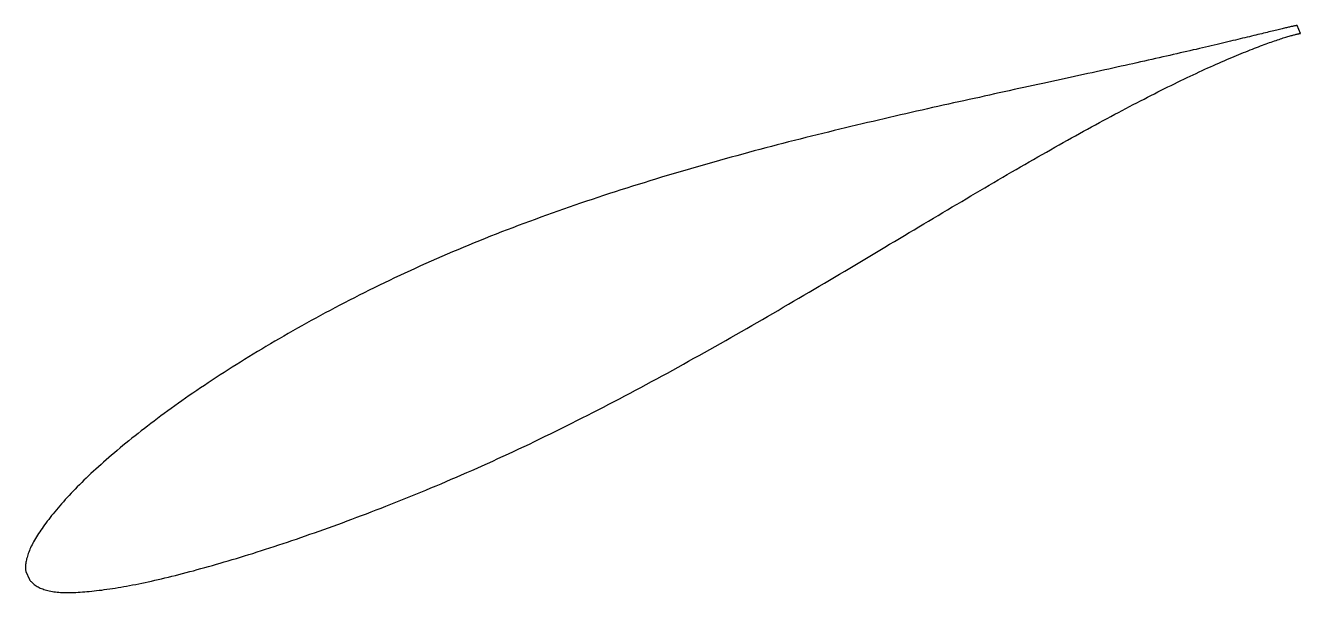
# Model space of a CAD drawing. Header units: metres. Extents: x -45 to 91, y -21 to 40.
import ezdxf

# ---------------------------------------------------------------- set-up
doc = ezdxf.new("R2010")
doc.units = ezdxf.units.M

msp = doc.modelspace()

# ---------------------------------------------------------------- linework, layer by layer
msp.add_lwpolyline([(90.52, 39.59), (90.52, 39.59), (90.51, 39.59), (90.49, 39.59), (90.47, 39.59), (90.45, 39.58), (90.42, 39.58), (90.38, 39.57), (90.34, 39.56), (90.29, 39.55), (90.24, 39.54), (90.18, 39.53), (90.11, 39.52), (90.04, 39.5), (89.97, 39.48), (89.89, 39.47), (89.8, 39.45), (89.71, 39.43), (89.61, 39.4), (89.51, 39.38), (89.4, 39.36), (89.29, 39.33), (89.17, 39.3), (89.05, 39.27), (88.92, 39.24), (88.78, 39.21), (88.64, 39.17), (88.5, 39.14), (88.35, 39.1), (88.19, 39.07), (88.03, 39.03), (87.86, 38.99), (87.69, 38.94), (87.51, 38.9), (87.33, 38.86), (87.14, 38.81), (86.95, 38.76), (86.75, 38.72), (86.54, 38.67), (86.33, 38.62), (86.12, 38.56), (85.9, 38.51), (85.68, 38.46), (85.45, 38.4), (85.21, 38.34), (84.97, 38.28), (84.72, 38.23), (84.47, 38.17), (84.22, 38.1), (83.96, 38.04), (83.69, 37.98), (83.42, 37.91), (83.14, 37.85), (82.86, 37.78), (82.58, 37.71), (82.29, 37.64), (81.99, 37.57), (81.69, 37.5), (81.38, 37.43), (81.07, 37.36), (80.76, 37.28), (80.43, 37.21), (80.11, 37.13), (79.78, 37.05), (79.44, 36.98), (79.1, 36.9), (78.76, 36.82), (78.41, 36.74), (78.05, 36.66), (77.69, 36.57), (77.33, 36.49), (76.96, 36.41), (76.59, 36.32), (76.21, 36.24), (75.83, 36.15), (75.44, 36.06), (75.05, 35.97), (74.66, 35.89), (74.26, 35.8), (73.85, 35.71), (73.44, 35.61), (73.03, 35.52), (72.61, 35.43), (72.19, 35.34), (71.76, 35.24), (71.33, 35.15), (70.9, 35.05), (70.46, 34.95), (70.02, 34.86), (69.57, 34.76), (69.12, 34.66), (68.67, 34.56), (68.21, 34.46), (67.75, 34.36), (67.28, 34.25), (66.81, 34.15), (66.33, 34.05), (65.86, 33.94), (65.37, 33.84), (64.89, 33.73), (64.4, 33.63), (63.91, 33.52), (63.41, 33.41), (62.91, 33.3), (62.41, 33.19), (61.9, 33.08), (61.39, 32.97), (60.88, 32.86), (60.36, 32.75), (59.84, 32.63), (59.32, 32.52), (58.79, 32.4), (58.26, 32.29), (57.73, 32.17), (57.19, 32.05), (56.66, 31.93), (56.11, 31.82), (55.57, 31.7), (55.02, 31.57), (54.47, 31.45), (53.92, 31.33), (53.37, 31.21), (52.81, 31.08), (52.25, 30.96), (51.68, 30.83), (51.12, 30.7), (50.55, 30.57), (49.98, 30.44), (49.41, 30.31), (48.83, 30.18), (48.26, 30.05), (47.68, 29.92), (47.1, 29.78), (46.51, 29.65), (45.93, 29.51), (45.34, 29.37), (44.75, 29.23), (44.16, 29.09), (43.57, 28.95), (42.98, 28.81), (42.38, 28.67), (41.78, 28.52), (41.18, 28.38), (40.58, 28.23), (39.98, 28.08), (39.38, 27.93), (38.77, 27.78), (38.17, 27.63), (37.56, 27.48), (36.95, 27.32), (36.34, 27.17), (35.73, 27.01), (35.12, 26.85), (34.51, 26.69), (33.9, 26.53), (33.28, 26.37), (32.67, 26.21), (32.05, 26.04), (31.44, 25.88), (30.82, 25.71), (30.2, 25.54), (29.59, 25.37), (28.97, 25.2), (28.35, 25.02), (27.73, 24.85), (27.11, 24.67), (26.5, 24.49), (25.88, 24.32), (25.26, 24.14), (24.64, 23.95), (24.02, 23.77), (23.4, 23.59), (22.78, 23.4), (22.16, 23.21), (21.55, 23.02), (20.93, 22.83), (20.31, 22.64), (19.69, 22.45), (19.08, 22.25), (18.46, 22.06), (17.84, 21.86), (17.23, 21.66), (16.62, 21.46), (16, 21.25), (15.39, 21.05), (14.78, 20.85), (14.17, 20.64), (13.56, 20.43), (12.95, 20.22), (12.34, 20.01), (11.74, 19.79), (11.13, 19.58), (10.53, 19.36), (9.92, 19.14), (9.32, 18.92), (8.72, 18.7), (8.13, 18.48), (7.53, 18.25), (6.93, 18.03), (6.34, 17.8), (5.75, 17.57), (5.16, 17.34), (4.57, 17.11), (3.98, 16.87), (3.4, 16.64), (2.82, 16.4), (2.24, 16.16), (1.66, 15.92), (1.08, 15.68), (0.51, 15.44), (-0.06, 15.19), (-0.63, 14.95), (-1.2, 14.7), (-1.77, 14.45), (-2.33, 14.2), (-2.89, 13.95), (-3.45, 13.69), (-4, 13.44), (-4.56, 13.18), (-5.11, 12.93), (-5.66, 12.67), (-6.2, 12.41), (-6.74, 12.15), (-7.28, 11.89), (-7.82, 11.62), (-8.36, 11.36), (-8.89, 11.09), (-9.42, 10.83), (-9.94, 10.56), (-10.47, 10.29), (-10.99, 10.02), (-11.5, 9.75), (-12.02, 9.48), (-12.53, 9.21), (-13.04, 8.94), (-13.54, 8.67), (-14.05, 8.39), (-14.54, 8.12), (-15.04, 7.84), (-15.53, 7.57), (-16.02, 7.3), (-16.51, 7.02), (-16.99, 6.74), (-17.47, 6.47), (-17.95, 6.19), (-18.42, 5.92), (-18.89, 5.64), (-19.36, 5.36), (-19.82, 5.09), (-20.28, 4.81), (-20.74, 4.53), (-21.19, 4.26), (-21.64, 3.98), (-22.08, 3.7), (-22.53, 3.42), (-22.96, 3.15), (-23.4, 2.87), (-23.83, 2.59), (-24.26, 2.32), (-24.68, 2.04), (-25.1, 1.76), (-25.52, 1.49), (-25.93, 1.21), (-26.33, 0.94), (-26.74, 0.66), (-27.14, 0.39), (-27.54, 0.12), (-27.93, -0.16), (-28.32, -0.43), (-28.7, -0.7), (-29.08, -0.97), (-29.46, -1.25), (-29.83, -1.52), (-30.2, -1.79), (-30.56, -2.05), (-30.92, -2.32), (-31.28, -2.59), (-31.63, -2.86), (-31.98, -3.12), (-32.32, -3.39), (-32.66, -3.65), (-32.99, -3.91), (-33.32, -4.17), (-33.65, -4.43), (-33.97, -4.69), (-34.29, -4.95), (-34.6, -5.21), (-34.91, -5.46), (-35.21, -5.72), (-35.51, -5.97), (-35.81, -6.23), (-36.1, -6.48), (-36.39, -6.73), (-36.67, -6.97), (-36.94, -7.22), (-37.22, -7.47), (-37.49, -7.71), (-37.75, -7.95), (-38.01, -8.19), (-38.26, -8.43), (-38.51, -8.67), (-38.76, -8.91), (-39, -9.14), (-39.24, -9.38), (-39.47, -9.61), (-39.69, -9.84), (-39.92, -10.07), (-40.13, -10.3), (-40.35, -10.52), (-40.55, -10.75), (-40.76, -10.97), (-40.95, -11.19), (-41.15, -11.41), (-41.34, -11.62), (-41.52, -11.84), (-41.7, -12.05), (-41.87, -12.26), (-42.04, -12.47), (-42.21, -12.67), (-42.37, -12.88), (-42.52, -13.08), (-42.67, -13.28), (-42.82, -13.47), (-42.96, -13.67), (-43.1, -13.86), (-43.23, -14.05), (-43.36, -14.23), (-43.48, -14.41), (-43.6, -14.6), (-43.71, -14.77), (-43.82, -14.95), (-43.92, -15.12), (-44.02, -15.29), (-44.12, -15.46), (-44.21, -15.62), (-44.29, -15.78), (-44.37, -15.94), (-44.45, -16.1), (-44.52, -16.26), (-44.58, -16.41), (-44.64, -16.56), (-44.69, -16.71), (-44.74, -16.85), (-44.79, -16.99), (-44.83, -17.13), (-44.87, -17.27), (-44.9, -17.4), (-44.92, -17.53), (-44.95, -17.65), (-44.96, -17.78), (-44.98, -17.89), (-44.98, -18.01), (-44.99, -18.12), (-44.99, -18.22), (-44.99, -18.32), (-44.98, -18.41), (-44.98, -18.48), (-44.97, -18.55), (-44.96, -18.6), (-44.96, -18.64), (-44.58, -19.5), (-44.58, -19.51), (-44.56, -19.52), (-44.53, -19.55), (-44.5, -19.59), (-44.44, -19.65), (-44.38, -19.72), (-44.31, -19.79), (-44.23, -19.86), (-44.15, -19.94), (-44.06, -20.01), (-43.96, -20.08), (-43.86, -20.15), (-43.76, -20.22), (-43.65, -20.28), (-43.53, -20.34), (-43.41, -20.4), (-43.29, -20.45), (-43.16, -20.5), (-43.03, -20.55), (-42.89, -20.6), (-42.75, -20.64), (-42.6, -20.67), (-42.45, -20.71), (-42.29, -20.74), (-42.13, -20.77), (-41.96, -20.79), (-41.79, -20.81), (-41.62, -20.83), (-41.44, -20.85), (-41.26, -20.86), (-41.07, -20.87), (-40.88, -20.87), (-40.68, -20.88), (-40.48, -20.88), (-40.27, -20.88), (-40.06, -20.87), (-39.84, -20.87), (-39.62, -20.86), (-39.39, -20.85), (-39.16, -20.83), (-38.92, -20.82), (-38.68, -20.8), (-38.44, -20.78), (-38.19, -20.76), (-37.93, -20.73), (-37.67, -20.7), (-37.41, -20.67), (-37.14, -20.64), (-36.87, -20.61), (-36.59, -20.57), (-36.31, -20.53), (-36.02, -20.49), (-35.73, -20.45), (-35.43, -20.4), (-35.13, -20.35), (-34.83, -20.3), (-34.52, -20.25), (-34.21, -20.19), (-33.89, -20.13), (-33.57, -20.07), (-33.24, -20.01), (-32.91, -19.94), (-32.58, -19.87), (-32.24, -19.8), (-31.9, -19.73), (-31.55, -19.65), (-31.2, -19.57), (-30.85, -19.49), (-30.49, -19.41), (-30.13, -19.32), (-29.76, -19.23), (-29.39, -19.14), (-29.02, -19.05), (-28.64, -18.95), (-28.26, -18.85), (-27.87, -18.75), (-27.48, -18.65), (-27.09, -18.55), (-26.69, -18.44), (-26.29, -18.33), (-25.89, -18.22), (-25.48, -18.1), (-25.07, -17.99), (-24.65, -17.87), (-24.23, -17.75), (-23.81, -17.62), (-23.38, -17.5), (-22.95, -17.37), (-22.52, -17.24), (-22.08, -17.11), (-21.64, -16.97), (-21.2, -16.84), (-20.76, -16.7), (-20.31, -16.55), (-19.85, -16.41), (-19.4, -16.26), (-18.94, -16.12), (-18.48, -15.96), (-18.01, -15.81), (-17.54, -15.66), (-17.07, -15.5), (-16.6, -15.34), (-16.12, -15.18), (-15.64, -15.01), (-15.16, -14.84), (-14.68, -14.67), (-14.19, -14.5), (-13.7, -14.33), (-13.21, -14.15), (-12.71, -13.98), (-12.21, -13.8), (-11.71, -13.61), (-11.21, -13.43), (-10.7, -13.24), (-10.2, -13.05), (-9.69, -12.86), (-9.17, -12.66), (-8.66, -12.47), (-8.14, -12.27), (-7.62, -12.07), (-7.1, -11.87), (-6.58, -11.66), (-6.05, -11.46), (-5.53, -11.25), (-5, -11.04), (-4.47, -10.82), (-3.93, -10.61), (-3.4, -10.39), (-2.86, -10.17), (-2.33, -9.95), (-1.79, -9.72), (-1.24, -9.5), (-0.7, -9.27), (-0.16, -9.04), (0.39, -8.8), (0.94, -8.57), (1.48, -8.33), (2.03, -8.09), (2.58, -7.85), (3.14, -7.6), (3.69, -7.36), (4.24, -7.11), (4.8, -6.86), (5.35, -6.6), (5.91, -6.35), (6.47, -6.09), (7.03, -5.83), (7.59, -5.57), (8.15, -5.3), (8.71, -5.04), (9.27, -4.77), (9.83, -4.5), (10.4, -4.22), (10.96, -3.95), (11.52, -3.67), (12.09, -3.4), (12.65, -3.11), (13.22, -2.83), (13.78, -2.55), (14.35, -2.26), (14.92, -1.97), (15.48, -1.68), (16.05, -1.39), (16.62, -1.1), (17.18, -0.8), (17.75, -0.51), (18.32, -0.21), (18.89, 0.09), (19.45, 0.39), (20.02, 0.69), (20.59, 1), (21.15, 1.3), (21.72, 1.61), (22.29, 1.91), (22.86, 2.22), (23.42, 2.53), (23.99, 2.84), (24.55, 3.15), (25.12, 3.47), (25.68, 3.78), (26.25, 4.1), (26.81, 4.41), (27.38, 4.73), (27.94, 5.05), (28.5, 5.36), (29.07, 5.68), (29.63, 6), (30.19, 6.32), (30.75, 6.64), (31.31, 6.96), (31.87, 7.28), (32.43, 7.6), (32.99, 7.92), (33.54, 8.25), (34.1, 8.57), (34.65, 8.89), (35.21, 9.21), (35.76, 9.54), (36.31, 9.86), (36.86, 10.18), (37.41, 10.5), (37.96, 10.83), (38.51, 11.15), (39.06, 11.47), (39.6, 11.79), (40.15, 12.12), (40.69, 12.44), (41.23, 12.76), (41.77, 13.08), (42.31, 13.4), (42.85, 13.72), (43.39, 14.04), (43.92, 14.36), (44.46, 14.68), (44.99, 14.99), (45.52, 15.31), (46.05, 15.63), (46.58, 15.94), (47.1, 16.26), (47.63, 16.57), (48.15, 16.88), (48.67, 17.19), (49.19, 17.5), (49.71, 17.81), (50.22, 18.12), (50.74, 18.43), (51.25, 18.73), (51.76, 19.03), (52.27, 19.34), (52.77, 19.64), (53.28, 19.94), (53.78, 20.24), (54.28, 20.53), (54.78, 20.83), (55.27, 21.12), (55.77, 21.42), (56.26, 21.71), (56.75, 22), (57.24, 22.28), (57.72, 22.57), (58.2, 22.85), (58.68, 23.13), (59.16, 23.41), (59.64, 23.69), (60.11, 23.97), (60.58, 24.24), (61.05, 24.51), (61.52, 24.78), (61.98, 25.05), (62.44, 25.31), (62.9, 25.58), (63.36, 25.84), (63.81, 26.1), (64.26, 26.35), (64.71, 26.61), (65.16, 26.86), (65.6, 27.11), (66.04, 27.35), (66.47, 27.6), (66.91, 27.84), (67.34, 28.08), (67.77, 28.32), (68.19, 28.55), (68.62, 28.78), (69.04, 29.01), (69.45, 29.24), (69.87, 29.46), (70.28, 29.68), (70.69, 29.9), (71.09, 30.12), (71.49, 30.33), (71.89, 30.54), (72.28, 30.75), (72.67, 30.96), (73.06, 31.16), (73.45, 31.36), (73.83, 31.56), (74.21, 31.75), (74.58, 31.95), (74.95, 32.13), (75.32, 32.32), (75.68, 32.5), (76.04, 32.69), (76.4, 32.86), (76.76, 33.04), (77.11, 33.21), (77.45, 33.38), (77.79, 33.55), (78.13, 33.71), (78.47, 33.87), (78.8, 34.03), (79.13, 34.19), (79.45, 34.34), (79.77, 34.49), (80.08, 34.64), (80.4, 34.78), (80.7, 34.92), (81.01, 35.06), (81.31, 35.19), (81.6, 35.33), (81.89, 35.46), (82.18, 35.58), (82.47, 35.71), (82.74, 35.83), (83.02, 35.95), (83.29, 36.07), (83.56, 36.18), (83.82, 36.29), (84.08, 36.4), (84.33, 36.5), (84.58, 36.61), (84.82, 36.71), (85.06, 36.8), (85.3, 36.9), (85.53, 36.99), (85.76, 37.08), (85.98, 37.16), (86.2, 37.25), (86.41, 37.33), (86.62, 37.41), (86.82, 37.48), (87.02, 37.56), (87.22, 37.63), (87.41, 37.7), (87.59, 37.77), (87.77, 37.83), (87.95, 37.89), (88.12, 37.95), (88.29, 38.01), (88.45, 38.06), (88.6, 38.11), (88.75, 38.16), (88.9, 38.21), (89.04, 38.26), (89.18, 38.3), (89.31, 38.34), (89.43, 38.38), (89.55, 38.41), (89.67, 38.45), (89.78, 38.48), (89.89, 38.51), (89.99, 38.54), (90.08, 38.56), (90.17, 38.59), (90.26, 38.61), (90.34, 38.63), (90.41, 38.65), (90.48, 38.67), (90.54, 38.68), (90.6, 38.7), (90.66, 38.71), (90.7, 38.72), (90.75, 38.73), (90.78, 38.73), (90.81, 38.74), (90.84, 38.74), (90.86, 38.75), (90.87, 38.75), (90.88, 38.75), (90.89, 38.75)], close=True)

doc.saveas('drawing.dxf')
